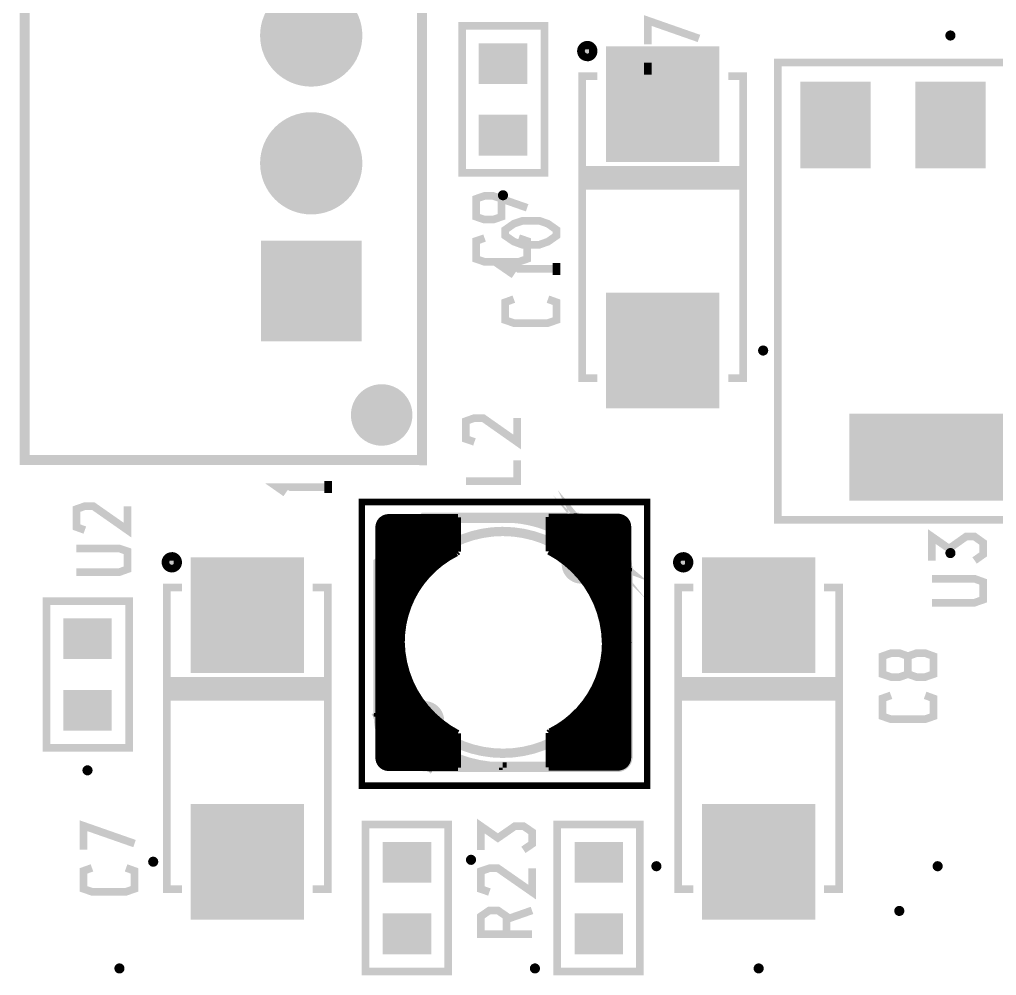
# Model space of a CAD drawing. Extents: x -89.1 to -29.1, y 13.7 to 70.2.
# Drawn here: x -78.43 to -59.02, y 34.52 to 53.52 of the extents above; entities that cross this region are included whole.
import ezdxf

# ---------------------------------------------------------------- set-up
doc = ezdxf.new("R2010")
doc.units = 0
doc.header["$MEASUREMENT"] = 0
doc.layers.get('0').update_dxf_attribs({"linetype": 'CONTINUOUS'})
for name, color, linetype in [('23-326-0_SMT', 254, 'CONTINUOUS'), ('23-326-0_SST', 1, 'CONTINUOUS'), ('THRUHOLE_TAP', 8, 'CONTINUOUS')]:
    doc.layers.add(name, color=color, linetype=linetype)

# ---------------------------------------------------------------- blocks, each defined once
blk = doc.blocks.new('RECTANGLE_3')
blk.add_solid([(0.4826, 0.4064), (0.4826, -0.4064), (-0.4826, 0.4064), (-0.4826, -0.4064)])
blk = doc.blocks.new('RECTANGLE_4')
blk.add_solid([(1.12522, 1.14935), (1.12522, -1.14935), (-1.12522, 1.14935), (-1.12522, -1.14935)])
blk = doc.blocks.new('SQUARE_15')
blk.add_solid([(0.99949, 0.99949), (0.99949, -0.99949), (-0.99949, 0.99949), (-0.99949, -0.99949)])
blk = doc.blocks.new('ROUND_19')
at = {"const_width": 1.016}
blk.add_lwpolyline([(-0.508, 0, 1), (0.508, 0, 1)], format="xyb", close=True, dxfattribs=at)
blk = doc.blocks.new('RECTANGLE_20')
blk.add_solid([(2.0066, 0.8636), (2.0066, -0.8636), (-2.0066, 0.8636), (-2.0066, -0.8636)])
blk = doc.blocks.new('RECTANGLE_21')
blk.add_solid([(0.6985, 0.8636), (0.6985, -0.8636), (-0.6985, 0.8636), (-0.6985, -0.8636)])
blk = doc.blocks.new('ROUND_64')
at = {"const_width": 0.10033}
blk.add_lwpolyline([(-0.050164, 0, 1), (0.050164, 0, 1)], format="xyb", close=True, dxfattribs=at)
blk = doc.blocks.new('ROUND_65')
at = {"const_width": 0.54991}
blk.add_lwpolyline([(-0.274954, 0, 1), (0.274954, 0, 1)], format="xyb", close=True, dxfattribs=at)

msp = doc.modelspace()

# ---------------------------------------------------------------- linework, layer by layer
at = {"layer": '23-326-0_SMT', "const_width": 0.127}
for points in [[(-71.09351413604493, 43.62244563341194, 0.4142136), (-71.29163413604493, 43.42432563341195)], [(-66.33609413604493, 43.43194563341194, 0.4142136), (-66.53421413604494, 43.63006563341195)], [(-69.74223413604493, 42.91124563341195, 0.2845461), (-70.83443413604493, 41.14594563341195)], [(-66.79329413604493, 41.14086563341195, 0.2736465), (-67.91089413604493, 42.94426563341194)], [(-70.83443413604493, 41.13324563341195, 0.2736465), (-69.71683413604494, 39.32984563341195)], [(-67.88549413604493, 39.36286563341195, 0.2848580999999999), (-66.79075413604494, 41.12816563341195)], [(-71.29163413604493, 38.84216563341195, 0.4142136), (-71.09351413604493, 38.64404563341195)], [(-66.53421413604494, 38.65166563341195, 0.4142136), (-66.33609413604493, 38.84978563341195)]]:
    msp.add_lwpolyline(points, format="xyb", dxfattribs=at)
for points in [[(-69.71683413604494, 43.62244563341194), (-71.08843413604494, 43.62244563341194), (-71.09351413604493, 43.62244563341194)], [(-71.07573413604493, 43.62244563341194), (-71.07573413604493, 38.64404563341195)], [(-70.96143413604493, 43.62244563341194), (-70.96143413604493, 38.64404563341195)], [(-70.84713413604493, 43.62244563341194), (-70.84713413604493, 38.64404563341195)], [(-70.73283413604493, 43.62244563341194), (-70.73283413604493, 41.77332563341194)], [(-70.61853413604493, 43.62244563341194), (-70.61853413604493, 42.04510563341195)], [(-70.50423413604493, 43.62244563341194), (-70.50423413604493, 42.23814563341195)], [(-70.38993413604493, 43.62244563341194), (-70.38993413604493, 42.39308563341194)], [(-70.27563413604493, 43.62244563341194), (-70.27563413604493, 42.52262563341195)], [(-70.16133413604493, 43.62244563341194), (-70.16133413604493, 42.62930563341195)], [(-70.04703413604493, 43.62244563341194), (-70.04703413604493, 42.72328563341195)], [(-69.93273413604493, 43.62244563341194), (-69.93273413604493, 42.80202563341194)], [(-69.81843413604493, 43.62244563341194), (-69.81843413604493, 42.87060563341195)], [(-69.71683413604494, 43.62244563341194), (-69.71683413604494, 42.93664563341195)], [(-67.91089413604493, 43.63006563341195), (-67.91089413604493, 42.94426563341194)], [(-66.53929413604493, 43.63006563341195), (-67.91089413604493, 43.63006563341195)], [(-67.80929413604493, 43.63006563341195), (-67.80929413604493, 42.88584563341195)], [(-67.69499413604493, 43.63006563341195), (-67.69499413604493, 42.81472563341195)], [(-67.58069413604493, 43.63006563341195), (-67.58069413604493, 42.72836563341195)], [(-67.46639413604493, 43.63006563341195), (-67.46639413604493, 42.63184563341195)], [(-67.35209413604493, 43.63006563341195), (-67.35209413604493, 42.51754563341195)], [(-67.23779413604493, 43.63006563341195), (-67.23779413604493, 42.38546563341195)], [(-67.12349413604494, 43.63006563341195), (-67.12349413604494, 42.22290563341195)], [(-67.00919413604493, 43.63006563341195), (-67.00919413604493, 42.02224563341195)], [(-66.89489413604494, 43.63006563341195), (-66.89489413604494, 41.74030563341195)], [(-66.78059413604493, 43.63006563341195), (-66.78059413604493, 38.65166563341195)], [(-66.66629413604494, 43.63006563341195), (-66.66629413604494, 38.65166563341195)], [(-66.55199413604493, 43.63006563341195), (-66.55199413604493, 38.65166563341195)], [(-66.53421413604494, 43.63006563341195), (-66.53929413604493, 43.63006563341195)], [(-69.71683413604494, 43.43194563341194), (-71.29163413604493, 43.43194563341194)], [(-71.29163413604493, 43.42432563341195), (-71.29157213604493, 43.41924563341195)], [(-71.29163413604493, 43.41924563341195), (-71.29163413604493, 38.84724563341194), (-71.29163413604493, 38.84216563341195)], [(-69.71683413604494, 43.54624563341195), (-71.24845413604493, 43.54624563341195)], [(-71.19003413604493, 43.59704563341195), (-71.19003413604493, 38.66944563341195)], [(-66.37927413604493, 43.55386563341195), (-67.91089413604493, 43.55386563341195)], [(-66.33609413604493, 43.43956563341195), (-67.91089413604493, 43.43956563341195)], [(-66.43769413604494, 43.60466563341195), (-66.43769413604494, 38.67706563341195)], [(-66.33609413604493, 43.42686563341195), (-66.33629013604494, 43.43193363341194)], [(-66.33609413604493, 43.42686563341195), (-66.33609413604493, 38.85486563341195), (-66.33609413604493, 38.84978563341195)], [(-69.71683413604494, 43.31764563341194), (-71.29163413604493, 43.31764563341194)], [(-66.33609413604493, 43.32526563341195), (-67.91089413604493, 43.32526563341195)], [(-69.71683413604494, 43.20334563341194), (-71.29163413604493, 43.20334563341194)], [(-69.71683413604494, 43.08904563341194), (-71.29163413604493, 43.08904563341194)], [(-66.33609413604493, 43.21096563341194), (-67.91089413604493, 43.21096563341194)], [(-66.33609413604493, 43.09666563341194), (-67.91089413604493, 43.09666563341194)], [(-69.71683413604494, 42.97474563341195), (-71.29163413604493, 42.97474563341195)], [(-69.83875413604493, 42.86044563341195), (-71.29163413604493, 42.86044563341195)], [(-69.71683413604494, 42.93664563341195), (-69.74223413604493, 42.91124563341195)], [(-66.33609413604493, 42.98236563341194), (-67.91089413604493, 42.98236563341194)], [(-66.33609413604493, 42.86806563341194), (-67.77627413604493, 42.86806563341194)], [(-70.01655413604493, 42.74614563341195), (-71.29163413604493, 42.74614563341195)], [(-66.33609413604493, 42.75376563341194), (-67.61117413604494, 42.75376563341194)], [(-66.33609413604493, 42.63946563341194), (-67.47401413604493, 42.63946563341194)], [(-70.16133413604493, 42.63184563341195), (-71.29163413604493, 42.63184563341195)], [(-70.28071413604494, 42.51754563341195), (-71.29163413604493, 42.51754563341195)], [(-66.33609413604493, 42.52516563341194), (-67.35717413604493, 42.52516563341194)], [(-70.38231413604493, 42.40324563341195), (-71.29163413604493, 42.40324563341195)], [(-70.47121413604494, 42.28894563341195), (-71.29163413604493, 42.28894563341195)], [(-66.33609413604493, 42.41086563341194), (-67.25811413604492, 42.41086563341194)], [(-66.33609413604493, 42.29656563341194), (-67.17175413604494, 42.29656563341194)], [(-70.54741413604494, 42.17464563341195), (-71.29163413604493, 42.17464563341195)], [(-70.61091413604493, 42.06034563341195), (-71.29163413604493, 42.06034563341195)], [(-66.33609413604493, 42.18226563341194), (-67.09809413604493, 42.18226563341194)], [(-66.33609413604493, 42.06796563341194), (-67.03205413604493, 42.06796563341194)], [(-70.66679413604493, 41.94604563341195), (-71.29163413604493, 41.94604563341195)], [(-66.33609413604493, 41.95366563341194), (-66.97617413604493, 41.95366563341194)], [(-70.71251413604493, 41.83174563341195), (-71.29163413604493, 41.83174563341195)], [(-70.75061413604493, 41.71744563341195), (-71.29163413604493, 41.71744563341195)], [(-66.33609413604493, 41.83936563341194), (-66.92791413604493, 41.83936563341194)], [(-66.33609413604493, 41.72506563341194), (-66.88981413604493, 41.72506563341194)], [(-70.78109413604493, 41.60314563341195), (-71.29163413604493, 41.60314563341195)], [(-70.80649413604493, 41.48884563341195), (-71.29163413604493, 41.48884563341195)], [(-66.33609413604493, 41.61076563341194), (-66.85679413604493, 41.61076563341194)], [(-66.33609413604493, 41.49646563341194), (-66.83139413604493, 41.49646563341194)], [(-70.82173413604494, 41.37454563341195), (-71.29163413604493, 41.37454563341195)], [(-66.33609413604493, 41.38216563341194), (-66.81107413604494, 41.38216563341194)], [(-70.83189413604492, 41.26024563341194), (-71.29163413604493, 41.26024563341194)], [(-70.83443413604493, 41.14594563341195), (-71.29163413604493, 41.14594563341195)], [(-70.83443413604493, 41.14594563341195), (-70.83443413604493, 41.13324563341195)], [(-66.33609413604493, 41.26786563341194), (-66.79837413604494, 41.26786563341194)], [(-66.33609413604493, 41.15356563341194), (-66.79329413604493, 41.15356563341194)], [(-66.79329413604493, 41.14086563341195), (-66.79329413604493, 41.12816563341195)], [(-70.82935413604493, 41.03164563341195), (-71.29163413604493, 41.03164563341195)], [(-70.81919413604493, 40.91734563341195), (-71.29163413604493, 40.91734563341195)], [(-66.33609413604493, 40.92496563341194), (-66.80345413604493, 40.92496563341194)], [(-66.33609413604493, 41.03926563341194), (-66.79329413604493, 41.03926563341194)], [(-70.80141413604494, 40.80304563341195), (-71.29163413604493, 40.80304563341195)], [(-66.33609413604493, 40.69636563341194), (-66.83901413604494, 40.69636563341194)], [(-66.33609413604493, 40.81066563341194), (-66.81869413604494, 40.81066563341194)], [(-70.77855413604493, 40.68874563341195), (-71.29163413604493, 40.68874563341195)], [(-70.74553413604494, 40.57444563341195), (-71.29163413604493, 40.57444563341195)], [(-70.73283413604493, 40.53126563341195), (-70.73283413604493, 38.64404563341195)], [(-66.33609413604493, 40.58206563341194), (-66.86949413604493, 40.58206563341194)], [(-70.70743413604494, 40.46014563341195), (-71.29163413604493, 40.46014563341195)], [(-70.66171413604494, 40.34584563341195), (-71.29163413604493, 40.34584563341195)], [(-66.33609413604493, 40.35346563341194), (-66.95077413604493, 40.35346563341194)], [(-66.33609413604493, 40.46776563341194), (-66.90505413604492, 40.46776563341194)], [(-66.89489413604494, 40.50078563341195), (-66.89489413604494, 38.65166563341195)], [(-70.60837413604493, 40.23154563341195), (-71.29163413604493, 40.23154563341195)], [(-70.54487413604494, 40.11724563341195), (-71.29163413604493, 40.11724563341195)], [(-70.61853413604493, 40.25186563341195), (-70.61853413604493, 38.64404563341195)], [(-66.33609413604493, 40.12486563341195), (-67.06507413604493, 40.12486563341195)], [(-67.00919413604493, 40.22900563341194), (-67.00919413604493, 38.65166563341195)], [(-66.33609413604493, 40.23916563341194), (-67.00411413604493, 40.23916563341194)], [(-70.47375413604493, 40.00294563341195), (-71.29163413604493, 40.00294563341195)], [(-70.50423413604493, 40.04866563341195), (-70.50423413604493, 38.64404563341195)], [(-66.33609413604493, 40.01056563341195), (-67.13873413604493, 40.01056563341195)], [(-67.12349413604494, 40.03342563341194), (-67.12349413604494, 38.65166563341195)], [(-70.38993413604493, 39.88864563341195), (-71.29163413604493, 39.88864563341195)], [(-70.29341413604493, 39.77434563341195), (-71.29163413604493, 39.77434563341195)], [(-70.38993413604493, 39.88864563341195), (-70.38993413604493, 38.64404563341195)], [(-70.27563413604493, 39.75656563341195), (-70.27563413604493, 38.64404563341195)], [(-67.35209413604493, 39.75148563341195), (-67.35209413604493, 38.65166563341195)], [(-66.33609413604493, 39.78196563341195), (-67.32161413604493, 39.78196563341195)], [(-67.23779413604493, 39.87848563341195), (-67.23779413604493, 38.65166563341195)], [(-66.33609413604493, 39.89626563341195), (-67.22509413604493, 39.89626563341195)], [(-70.18165413604493, 39.66004563341195), (-71.29163413604493, 39.66004563341195)], [(-70.04957413604492, 39.54574563341195), (-71.29163413604493, 39.54574563341195)], [(-70.16133413604493, 39.64226563341195), (-70.16133413604493, 38.64404563341195)], [(-70.04703413604493, 39.54320563341194), (-70.04703413604493, 38.64404563341195)], [(-67.58069413604493, 39.55082563341195), (-67.58069413604493, 38.65166563341195)], [(-66.33609413604493, 39.55336563341195), (-67.57815413604493, 39.55336563341195)], [(-67.46639413604493, 39.64226563341195), (-67.46639413604493, 38.65166563341195)], [(-66.33609413604493, 39.66766563341195), (-67.43845413604492, 39.66766563341195)], [(-69.88955413604494, 39.43144563341195), (-71.29163413604493, 39.43144563341195)], [(-69.93273413604493, 39.45938563341195), (-69.93273413604493, 38.64404563341195)], [(-69.81843413604493, 39.38572563341195), (-69.81843413604493, 38.64404563341195)], [(-67.88549413604493, 39.36286563341195), (-67.91089413604493, 39.33746563341195)], [(-67.80929413604493, 39.40350563341195), (-67.80929413604493, 38.65166563341195)], [(-66.33609413604493, 39.43906563341195), (-67.74579413604494, 39.43906563341195)], [(-67.69499413604493, 39.47208563341195), (-67.69499413604493, 38.65166563341195)], [(-69.71683413604494, 39.31714563341195), (-71.29163413604493, 39.31714563341195)], [(-69.71683413604494, 39.20284563341195), (-71.29163413604493, 39.20284563341195)], [(-69.71683413604494, 39.32984563341195), (-69.71683413604494, 38.64404563341195)], [(-67.91089413604493, 39.33746563341195), (-67.91089413604493, 38.65166563341195)], [(-66.33609413604493, 39.32476563341195), (-67.91089413604493, 39.32476563341195)], [(-66.33609413604493, 39.21046563341195), (-67.91089413604493, 39.21046563341195)], [(-69.71683413604494, 39.08854563341195), (-71.29163413604493, 39.08854563341195)], [(-69.71683413604494, 38.97424563341195), (-71.29163413604493, 38.97424563341195)], [(-66.33609413604493, 39.09616563341195), (-67.91089413604493, 39.09616563341195)], [(-66.33609413604493, 38.98186563341195), (-67.91089413604493, 38.98186563341195)], [(-69.71683413604494, 38.85994563341195), (-71.29163413604493, 38.85994563341195)], [(-66.33609413604493, 38.86756563341195), (-67.91089413604493, 38.86756563341195)], [(-69.71683413604494, 38.74564563341195), (-71.26623413604493, 38.74564563341195)], [(-71.09351413604493, 38.64404563341195), (-71.08843613604493, 38.64410763341195)], [(-69.71683413604494, 38.64404563341195), (-71.08843413604494, 38.64404563341195)], [(-66.36149413604494, 38.75326563341195), (-67.91089413604493, 38.75326563341195)], [(-66.53929413604493, 38.65166563341195), (-67.91089413604493, 38.65166563341195)], [(-66.53929413604493, 38.65166563341195), (-66.53421413604494, 38.65160163341194)]]:
    msp.add_lwpolyline(points, dxfattribs=at)
at = {"layer": '23-326-0_SST'}
for points, const_width in [([(-70.63123413604494, 44.76290563341195), (-70.43057413604492, 44.75782563341195), (-70.43057413604492, 56.55358563341195), (-78.32489413604493, 56.55358563341195), (-78.32489413604493, 44.76290563341195), (-70.63123413604494, 44.76290563341195)], 0.20066), ([(-64.92639413604493, 53.13982563341195), (-65.94239413604492, 53.49542563341195), (-65.94239413604492, 53.02044563341195)], 0.1524), ([(-67.99471413604493, 50.46774563341195), (-67.99471413604493, 53.38874563341195), (-69.63301413604493, 53.38874563341195), (-69.63301413604493, 50.46774563341195), (-67.99471413604493, 50.46774563341195)], 0.1524), ([(-67.09301413604493, 53.00012563341195), (-67.19969413604493, 53.00012563341195)], 0.1524), ([(-67.16921413604493, 53.01028563341195), (-67.16921413604493, 52.76390563341194)], 0.1524), ([(-67.03205413604493, 52.93916563341195), (-67.03205413604493, 52.83502563341195)], 0.1524), ([(-67.02189413604493, 52.86296563341195), (-67.26827413604494, 52.86296563341195)], 0.1524), ([(-65.94239413604492, 52.65722563341195), (-65.94239413604492, 52.41846563341195)], 0.1524), ([(-65.26421413604493, 52.24066563341195), (-65.09403413604494, 52.24066563341195), (-64.92639413604493, 52.30162563341194), (-64.92639413604493, 52.53784563341195), (-65.09403413604494, 52.59626563341195), (-65.94239413604492, 52.59626563341195)], 0.1524), ([(-56.50121413604493, 52.66484563341195), (-63.35921413604493, 52.66484563341195), (-63.35921413604493, 43.57164563341195), (-56.50121413604493, 43.57164563341195), (-56.50121413604493, 52.66484563341195)], 0.1524), ([(-66.94569413604493, 52.38798563341195), (-67.24541413604493, 52.38798563341195), (-67.24541413604493, 46.38850563341195), (-66.94569413604493, 46.38850563341195)], 0.1524), ([(-64.34473413604493, 52.38798563341195), (-64.04501413604493, 52.38798563341195), (-64.04501413604493, 46.38850563341195), (-64.34473413604493, 46.38850563341195)], 0.1524), ([(-67.23271413604493, 50.53124563341195), (-67.23271413604493, 50.21374563341195)], 0.1524), ([(-64.05771413604494, 50.53124563341195), (-67.23271413604493, 50.53124563341195)], 0.1524), ([(-64.05771413604494, 50.45250563341195), (-67.23271413604493, 50.45250563341195)], 0.1524), ([(-67.13111413604493, 50.53124563341195), (-67.13111413604493, 50.21374563341195)], 0.1524), ([(-66.99395413604493, 50.53124563341195), (-66.99395413604493, 50.21374563341195)], 0.1524), ([(-66.85679413604493, 50.53124563341195), (-66.85679413604493, 50.21374563341195)], 0.1524), ([(-66.71963413604493, 50.53124563341195), (-66.71963413604493, 50.21374563341195)], 0.1524), ([(-66.58247413604494, 50.53124563341195), (-66.58247413604494, 50.21374563341195)], 0.1524), ([(-66.44531413604493, 50.53124563341195), (-66.44531413604493, 50.21374563341195)], 0.1524), ([(-66.30815413604493, 50.53124563341195), (-66.30815413604493, 50.21374563341195)], 0.1524), ([(-66.17099413604492, 50.53124563341195), (-66.17099413604492, 50.21374563341195)], 0.1524), ([(-66.03383413604493, 50.53124563341195), (-66.03383413604493, 50.21374563341195)], 0.1524), ([(-65.89667413604494, 50.53124563341195), (-65.89667413604494, 50.21374563341195)], 0.1524), ([(-65.75951413604493, 50.53124563341195), (-65.75951413604493, 50.21374563341195)], 0.1524), ([(-65.62235413604493, 50.53124563341195), (-65.62235413604493, 50.21374563341195)], 0.1524), ([(-65.48519413604492, 50.53124563341195), (-65.48519413604492, 50.21374563341195)], 0.1524), ([(-65.34803413604493, 50.53124563341195), (-65.34803413604493, 50.21374563341195)], 0.1524), ([(-65.21087413604494, 50.53124563341195), (-65.21087413604494, 50.21374563341195)], 0.1524), ([(-65.07371413604493, 50.53124563341195), (-65.07371413604493, 50.21374563341195)], 0.1524), ([(-64.93655413604493, 50.53124563341195), (-64.93655413604493, 50.21374563341195)], 0.1524), ([(-64.79939413604492, 50.53124563341195), (-64.79939413604492, 50.21374563341195)], 0.1524), ([(-64.66223413604493, 50.53124563341195), (-64.66223413604493, 50.21374563341195)], 0.1524), ([(-64.52507413604494, 50.53124563341195), (-64.52507413604494, 50.21374563341195)], 0.1524), ([(-64.38791413604493, 50.53124563341195), (-64.38791413604493, 50.21374563341195)], 0.1524), ([(-64.25075413604493, 50.53124563341195), (-64.25075413604493, 50.21374563341195)], 0.1524), ([(-64.11359413604492, 50.53124563341195), (-64.11359413604492, 50.21374563341195)], 0.1524), ([(-64.05771413604494, 50.53124563341195), (-64.05771413604494, 50.21374563341195)], 0.1524), ([(-64.05771413604494, 50.31534563341195), (-67.23271413604493, 50.31534563341195)], 0.1524), ([(-64.05771413604494, 50.21374563341195), (-67.23271413604493, 50.21374563341195)], 0.1524), ([(-68.84815413604494, 49.95212563341195), (-68.84815413604494, 49.59652563341194), (-69.01579413604493, 49.53810563341194), (-69.18597413604493, 49.53810563341194), (-69.35615413604494, 49.59652563341194), (-69.35615413604494, 49.95212563341195), (-69.18597413604493, 50.01054563341195), (-69.01579413604493, 50.01054563341195), (-68.34015413604493, 49.77432563341195)], 0.1524), ([(-67.75849413604493, 49.21806563341195), (-67.92613413604494, 49.10122563341194), (-68.09631413604492, 49.04026563341195), (-68.43413413604493, 49.04026563341195), (-68.60431413604493, 49.10122563341194), (-68.77449413604494, 49.21806563341195), (-68.77449413604494, 49.33744563341195), (-68.60431413604493, 49.45682563341195), (-68.43413413604493, 49.51524563341195), (-68.09631413604492, 49.51524563341195), (-67.92613413604494, 49.45682563341195), (-67.75849413604493, 49.33744563341195), (-67.75849413604493, 49.21806563341195)], 0.1524), ([(-68.50779413604494, 49.17234563341195), (-68.34015413604493, 49.11392563341195), (-68.34015413604493, 48.75832563341194), (-68.50779413604494, 48.69990563341194), (-69.18597413604493, 48.69990563341194), (-69.35615413604494, 48.75832563341194), (-69.35615413604494, 49.11392563341195), (-69.18597413604493, 49.17234563341195)], 0.1524), ([(-67.75849413604493, 48.67704563341195), (-67.75849413604493, 48.44082563341195)], 0.1524), ([(-67.75849413604493, 48.55766563341194), (-68.77449413604494, 48.55766563341194), (-68.60431413604493, 48.44082563341195)], 0.1524), ([(-67.92613413604494, 47.95822563341194), (-67.75849413604493, 47.89726563341195), (-67.75849413604493, 47.54166563341195), (-67.92613413604494, 47.48324563341195), (-68.60431413604493, 47.48324563341195), (-68.77449413604494, 47.54166563341195), (-68.77449413604494, 47.89726563341195), (-68.60431413604493, 47.95822563341194)], 0.1524), ([(-71.39323413604494, 46.14212563341195), (-71.39323413604494, 45.17438563341194)], 0.20066), ([(-71.21289413604492, 46.16752563341194), (-71.21289413604492, 45.14644563341194)], 0.20066), ([(-71.03255413604494, 46.12688563341194), (-71.03255413604494, 45.18708563341195)], 0.20066), ([(-71.57357413604493, 46.03544563341195), (-71.57357413604493, 45.27852563341195)], 0.20066), ([(-70.88777413604492, 46.03544563341195), (-71.57357413604493, 46.03544563341195)], 0.20066), ([(-70.85475413604493, 45.99988563341195), (-70.85475413604493, 45.31408563341195)], 0.20066), ([(-70.76077413604493, 45.85510563341195), (-71.70057413604493, 45.85510563341195)], 0.20066), ([(-70.72013413604493, 45.67476563341195), (-71.74121413604493, 45.67476563341195)], 0.20066), ([(-68.54081413604493, 45.59602563341195), (-68.54081413604493, 45.12104563341195), (-69.21645413604493, 45.59602563341195), (-69.38663413604493, 45.59602563341195), (-69.55681413604493, 45.53506563341195), (-69.55681413604493, 45.17946563341195), (-69.38663413604493, 45.12104563341195)], 0.1524), ([(-70.74807413604493, 45.49442563341195), (-71.71581413604494, 45.49442563341195)], 0.20066), ([(-70.85221413604494, 45.31662563341195), (-71.60913413604493, 45.31662563341195)], 0.20066), ([(-68.54081413604493, 44.75782563341195), (-68.54081413604493, 44.34126563341195), (-69.55681413604493, 44.34126563341195)], 0.1524), ([(-72.29239413604493, 44.22442563341195), (-73.30839413604494, 44.22442563341195), (-73.13821413604494, 44.10504563341195)], 0.1524), ([(-72.29239413604493, 44.34126563341195), (-72.29239413604493, 44.10504563341195)], 0.1524), ([(-67.41051413604492, 43.62498563341195), (-67.40035413604494, 43.59704563341195), (-66.92791413604493, 43.03316563341195), (-66.90251413604493, 43.05348563341195), (-67.37241413604494, 43.61482563341195), (-67.36225413604492, 43.59450563341195)], 0.1524), ([(-76.28019413604493, 43.84342563341195), (-76.28019413604493, 43.36844563341195), (-76.95837413604494, 43.84342563341195), (-77.12855413604493, 43.84342563341195), (-77.29619413604493, 43.78500563341195), (-77.29619413604493, 43.42940563341195), (-77.12855413604493, 43.36844563341195)], 0.1524), ([(-71.62183413604492, 38.28844563341195), (-65.95763413604493, 38.28844563341195), (-65.95763413604493, 43.92724563341195), (-71.62183413604492, 43.92724563341195), (-71.62183413604492, 38.28844563341195)], 0.127), ([(-66.34879413604493, 42.57088563341195), (-66.35133413604493, 42.57342563341194), (-66.91521413604494, 43.04332563341195), (-66.90505413604492, 43.03062563341194), (-66.92791413604493, 43.05348563341195), (-67.48671413604492, 42.49468563341195), (-67.46131413604493, 42.47182563341195), (-66.90505413604492, 43.03062563341194)], 0.1524), ([(-69.84891413604493, 43.22874563341195), (-69.79811413604493, 43.22874563341195), (-69.79811413604493, 43.63768563341195), (-70.40263413604494, 43.63768563341195), (-71.32211413604493, 42.73344563341195), (-71.32211413604493, 42.15940563341195), (-70.87507413604493, 42.15940563341195), (-70.83951413604493, 42.22798563341195), (-70.80903413604493, 42.28132563341195), (-70.71505413604493, 42.43372563341195), (-70.67949413604492, 42.48198563341195), (-70.56773413604493, 42.62422563341195), (-70.52963413604493, 42.66994563341195), (-70.48899413604494, 42.71312563341195), (-70.44581413604493, 42.75630563341195), (-70.40263413604494, 42.79694563341195), (-70.35945413604493, 42.83758563341195), (-70.31373413604493, 42.87822563341194), (-70.22229413604492, 42.95442563341194), (-70.17403413604494, 42.98998563341195), (-69.97337413604492, 43.12206563341195), (-69.92003413604493, 43.15000563341195), (-69.86669413604493, 43.18048563341195), (-69.81335413604494, 43.20588563341195), (-69.83621413604493, 43.25160563341195), (-69.94543413604494, 43.19572563341195), (-69.99877413604493, 43.16524563341194), (-70.20451413604493, 43.03062563341194), (-70.25277413604493, 42.99506563341195), (-70.48391413604493, 42.79186563341194), (-70.52709413604492, 42.74868563341195), (-70.56773413604493, 42.70296563341195), (-70.60837413604493, 42.65724563341195), (-70.64647413604493, 42.60898563341195), (-70.68457413604493, 42.56072563341195), (-70.79125413604493, 42.41086563341194), (-70.82427413604493, 42.36006563341195), (-70.85475413604493, 42.30672563341194), (-70.88523413604493, 42.25338563341195), (-70.90555413604493, 42.21274563341195), (-71.27131413604494, 42.21274563341195), (-71.27131413604494, 42.71058563341195), (-70.38231413604493, 43.58434563341194), (-69.84891413604493, 43.58434563341194), (-69.84891413604493, 43.22874563341195)], 0.1524), ([(-70.38231413604493, 43.58434563341194), (-67.38765413604493, 43.58434563341194), (-67.38765413604493, 43.63768563341195), (-70.40263413604494, 43.63768563341195)], 0.1524), ([(-68.82275413604494, 43.62752563341195), (-68.82275413604494, 43.59450563341195), (-68.57637413604493, 43.58180563341195), (-68.47985413604493, 43.57164563341195), (-68.43413413604493, 43.56402563341194), (-68.29189413604493, 43.53862563341195), (-68.24617413604493, 43.52592563341194), (-68.20045413604493, 43.51576563341195), (-68.10901413604493, 43.49036563341195), (-68.06329413604493, 43.47512563341195), (-68.02011413604492, 43.45988563341194), (-67.93121413604493, 43.42940563341195), (-67.88803413604494, 43.41162563341194), (-67.80167413604494, 43.37352563341194), (-67.67721413604494, 43.31256563341195), (-67.66197413604493, 43.34304563341195), (-67.78897413604493, 43.40400563341195), (-67.83215413604493, 43.42432563341195), (-67.87533413604493, 43.44210563341195), (-68.00995413604494, 43.49290563341195), (-68.05313413604493, 43.50814563341194), (-68.09885413604493, 43.52084563341195), (-68.14457413604494, 43.53608563341194), (-68.19283413604494, 43.54624563341195), (-68.42905413604493, 43.59704563341195), (-68.47731413604492, 43.60466563341195), (-68.57383413604494, 43.61482563341195), (-68.82275413604494, 43.62752563341195)], 0.1524), ([(-67.90073413604493, 43.11952563341195), (-67.38765413604493, 43.63260563341195), (-66.90505413604492, 43.05602563341195), (-66.92537413604494, 43.03062563341194), (-66.35895413604493, 42.55818563341195), (-66.33355413604494, 42.54802563341195)], 0.1524), ([(-66.82885413604492, 42.11368563341195), (-66.37419413604493, 42.56834563341195), (-66.92537413604494, 43.03062563341194), (-67.39019413604493, 43.58434563341194), (-67.84485413604493, 43.12968563341195)], 0.1524), ([(-67.34193413604493, 43.62752563341195), (-67.41053013604494, 43.62519563341195)], 0.1524), ([(-67.34193413604493, 43.61228563341194), (-67.38772413604494, 43.61123363341195)], 0.1524), ([(-66.36403413604494, 42.59374563341195), (-66.34371413604492, 42.58612563341195), (-66.90505413604492, 43.05602563341195), (-66.91521413604494, 43.04332563341195), (-67.38511413604493, 43.60720563341195), (-67.38765413604493, 43.60974563341195)], 0.1524), ([(-67.34193413604493, 43.59450563341195), (-67.36225013604493, 43.59429563341195)], 0.1524), ([(-59.45015413604493, 42.76392563341194), (-59.28251413604493, 42.88330563341195), (-59.28251413604493, 43.11952563341195), (-59.45015413604493, 43.23890563341195), (-59.62033413604493, 43.23890563341195), (-59.95815413604494, 43.00014563341195), (-60.29851413604493, 43.23890563341195), (-60.29851413604493, 42.76392563341194)], 0.1524), ([(-66.90505413604492, 43.05602563341195), (-66.32593413604494, 42.57088563341195), (-66.83901413604494, 42.05780563341195), (-66.85679413604493, 42.09590563341195)], 0.1524), ([(-77.29619413604493, 43.00522563341195), (-76.45037413604493, 43.00522563341195), (-76.28019413604493, 42.94680563341195), (-76.28019413604493, 42.59120563341195), (-76.45037413604493, 42.53024563341194), (-77.29619413604493, 42.53024563341194)], 0.1524), ([(-75.34801413604494, 42.84012563341194), (-75.45469413604494, 42.84012563341194)], 0.1524), ([(-75.42421413604494, 42.85028563341194), (-75.42421413604494, 42.60390563341195)], 0.1524), ([(-67.50195413604493, 42.90108563341195), (-67.47401413604493, 42.88076563341195)], 0.1524), ([(-67.47909413604494, 42.90362563341195), (-67.49687413604494, 42.87822563341194)], 0.1524), ([(-65.18801413604493, 42.84012563341194), (-65.29469413604494, 42.84012563341194)], 0.1524), ([(-65.26421413604493, 42.85028563341194), (-65.26421413604493, 42.60390563341195)], 0.1524), ([(-75.27689413604493, 42.70296563341195), (-75.52327413604493, 42.70296563341195)], 0.1524), ([(-75.28705413604493, 42.77916563341195), (-75.28705413604493, 42.67502563341195)], 0.1524), ([(-71.27131413604494, 42.71058563341195), (-71.27131413604494, 39.70322563341195), (-71.32211413604493, 39.70322563341195), (-71.32211413604493, 42.73344563341195)], 0.1524), ([(-65.11689413604493, 42.70296563341195), (-65.36327413604494, 42.70296563341195)], 0.1524), ([(-65.12705413604493, 42.77916563341195), (-65.12705413604493, 42.67502563341195)], 0.1524), ([(-67.05491413604493, 42.47944563341195), (-67.08031413604493, 42.46166563341195)], 0.1524), ([(-67.05745413604492, 42.45658563341195), (-67.07777413604494, 42.48198563341195)], 0.1524), ([(-66.37419413604493, 38.86248563341195), (-66.37419413604493, 42.57088563341195), (-66.32085413604493, 42.57088563341195), (-66.32085413604493, 38.86248563341195)], 0.1524), ([(-66.36403413604494, 42.59374563341195), (-66.36483613604493, 42.61656763341195)], 0.1524), ([(-66.34879413604493, 42.57088563341195), (-66.34879413604493, 42.61660563341195)], 0.1524), ([(-66.33355413604494, 42.54802563341195), (-66.33122613604493, 42.61660563341195)], 0.1524), ([(-66.61549413604493, 42.29656563341194), (-66.64597413604494, 42.28132563341195)], 0.1524), ([(-60.29851413604493, 42.40070563341195), (-59.45015413604493, 42.40070563341195), (-59.28251413604493, 42.33974563341195), (-59.28251413604493, 41.98414563341195), (-59.45015413604493, 41.92572563341194), (-60.29851413604493, 41.92572563341194)], 0.1524), ([(-75.20069413604493, 42.22798563341195), (-75.50041413604494, 42.22798563341195), (-75.50041413604494, 36.22850563341195), (-75.20069413604493, 36.22850563341195)], 0.1524), ([(-72.59973413604493, 42.22798563341195), (-72.30001413604494, 42.22798563341195), (-72.30001413604494, 36.22850563341195), (-72.59973413604493, 36.22850563341195)], 0.1524), ([(-71.02747413604493, 39.97754563341195), (-70.99699413604493, 39.99278563341195), (-71.06049413604492, 40.11724563341195), (-71.07827413604494, 40.16042563341195), (-71.09605413604493, 40.20360563341195), (-71.11383413604493, 40.24678563341195), (-71.13161413604493, 40.28996563341195), (-71.14685413604494, 40.33314563341195), (-71.16209413604493, 40.37886563341195), (-71.17479413604494, 40.42458563341195), (-71.18749413604493, 40.47030563341195), (-71.20019413604493, 40.51602563341194), (-71.21289413604492, 40.56174563341195), (-71.22305413604494, 40.60746563341195), (-71.24845413604493, 40.74716563341195), (-71.25607413604493, 40.79542563341194), (-71.26369413604493, 40.84368563341195), (-71.26877413604493, 40.89194563341195), (-71.27893413604494, 41.13578563341194), (-71.27639413604493, 41.27040563341195), (-71.27131413604494, 41.35676563341195), (-71.26623413604493, 41.40248563341194), (-71.26115413604494, 41.44566563341195), (-71.21543413604493, 41.69966563341195), (-71.20527413604493, 41.74030563341195), (-71.19511413604494, 41.78348563341194), (-71.14431413604493, 41.94604563341195), (-71.12907413604493, 41.98414563341195), (-71.11383413604493, 42.02478563341195), (-71.09859413604494, 42.06288563341195), (-71.04779413604493, 42.17972563341195), (-71.07827413604494, 42.19242563341194), (-71.09605413604493, 42.15432563341194), (-71.12907413604493, 42.07558563341195), (-71.14685413604494, 42.03748563341195), (-71.15955413604493, 41.99684563341195), (-71.17479413604494, 41.95620563341195), (-71.22559413604493, 41.79110563341195), (-71.23829413604493, 41.75046563341195), (-71.24845413604493, 41.70728563341194), (-71.25607413604493, 41.66410563341195), (-71.26623413604493, 41.62092563341194), (-71.28147413604493, 41.53710563341195), (-71.28909413604492, 41.49138563341195), (-71.29417413604493, 41.44820563341194), (-71.29925413604494, 41.40502563341195), (-71.30433413604493, 41.35930563341195), (-71.30941413604494, 41.27040563341195), (-71.31195413604493, 41.13578563341194), (-71.30179413604493, 40.88940563341195), (-71.29671413604493, 40.83860563341194), (-71.28909413604492, 40.79034563341195), (-71.28147413604493, 40.74208563341195), (-71.23321413604494, 40.50586563341194), (-71.22051413604493, 40.46014563341195), (-71.20781413604493, 40.41442563341194), (-71.19257413604493, 40.36870563341195), (-71.17733413604493, 40.32298563341195), (-71.12653413604494, 40.19090563341194), (-71.10875413604494, 40.14772563341194), (-71.08843413604494, 40.10454563341195), (-71.02747413604493, 39.97754563341195)], 0.1524), ([(-65.04069413604493, 42.22798563341195), (-65.34041413604493, 42.22798563341195), (-65.34041413604493, 36.22850563341195), (-65.04069413604493, 36.22850563341195)], 0.1524), ([(-62.43973413604493, 42.22798563341195), (-62.14001413604493, 42.22798563341195), (-62.14001413604493, 36.22850563341195), (-62.43973413604493, 36.22850563341195)], 0.1524), ([(-76.24971413604493, 39.03774563341194), (-76.24971413604493, 41.95874563341195), (-77.88801413604493, 41.95874563341195), (-77.88801413604493, 39.03774563341194), (-76.24971413604493, 39.03774563341194)], 0.1524), ([(-66.36403413604494, 41.13578563341194), (-66.36405013604494, 41.14086363341195)], 0.1524), ([(-66.36403413604494, 41.13578563341194), (-66.33101413604493, 41.13578563341194)], 0.1524), ([(-66.33101413604493, 41.13578563341194), (-66.33103013604493, 41.14086363341195)], 0.1524), ([(-60.77349413604493, 40.86146563341195), (-60.94113413604494, 40.92242563341195), (-61.11131413604493, 40.92242563341195), (-61.28149413604493, 40.86146563341195), (-61.28149413604493, 40.50586563341194), (-61.11131413604493, 40.44744563341195), (-60.94113413604494, 40.44744563341195), (-60.77349413604493, 40.50586563341194), (-60.77349413604493, 40.86146563341195), (-60.60331413604493, 40.92242563341195), (-60.43313413604493, 40.92242563341195), (-60.26549413604494, 40.86146563341195), (-60.26549413604494, 40.50586563341194), (-60.43313413604493, 40.44744563341195), (-60.60331413604493, 40.44744563341195), (-60.77349413604493, 40.50586563341194)], 0.1524), ([(-75.48771413604493, 40.37124563341195), (-75.48771413604493, 40.05374563341195)], 0.1524), ([(-72.31271413604493, 40.37124563341195), (-75.48771413604493, 40.37124563341195)], 0.1524), ([(-75.38611413604494, 40.37124563341195), (-75.38611413604494, 40.05374563341195)], 0.1524), ([(-75.24895413604493, 40.37124563341195), (-75.24895413604493, 40.05374563341195)], 0.1524), ([(-75.11179413604494, 40.37124563341195), (-75.11179413604494, 40.05374563341195)], 0.1524), ([(-74.97463413604493, 40.37124563341195), (-74.97463413604493, 40.05374563341195)], 0.1524), ([(-74.83747413604493, 40.37124563341195), (-74.83747413604493, 40.05374563341195)], 0.1524), ([(-74.70031413604494, 40.37124563341195), (-74.70031413604494, 40.05374563341195)], 0.1524), ([(-74.56315413604493, 40.37124563341195), (-74.56315413604493, 40.05374563341195)], 0.1524), ([(-74.42599413604493, 40.37124563341195), (-74.42599413604493, 40.05374563341195)], 0.1524), ([(-74.28883413604493, 40.37124563341195), (-74.28883413604493, 40.05374563341195)], 0.1524), ([(-74.15167413604493, 40.37124563341195), (-74.15167413604493, 40.05374563341195)], 0.1524), ([(-74.01451413604494, 40.37124563341195), (-74.01451413604494, 40.05374563341195)], 0.1524), ([(-73.87735413604493, 40.37124563341195), (-73.87735413604493, 40.05374563341195)], 0.1524), ([(-73.74019413604493, 40.37124563341195), (-73.74019413604493, 40.05374563341195)], 0.1524), ([(-73.60303413604493, 40.37124563341195), (-73.60303413604493, 40.05374563341195)], 0.1524), ([(-73.46587413604493, 40.37124563341195), (-73.46587413604493, 40.05374563341195)], 0.1524), ([(-73.32871413604494, 40.37124563341195), (-73.32871413604494, 40.05374563341195)], 0.1524), ([(-73.19155413604493, 40.37124563341195), (-73.19155413604493, 40.05374563341195)], 0.1524), ([(-73.05439413604493, 40.37124563341195), (-73.05439413604493, 40.05374563341195)], 0.1524), ([(-72.91723413604493, 40.37124563341195), (-72.91723413604493, 40.05374563341195)], 0.1524), ([(-72.78007413604493, 40.37124563341195), (-72.78007413604493, 40.05374563341195)], 0.1524), ([(-72.64291413604494, 40.37124563341195), (-72.64291413604494, 40.05374563341195)], 0.1524), ([(-72.50575413604493, 40.37124563341195), (-72.50575413604493, 40.05374563341195)], 0.1524), ([(-72.36859413604493, 40.37124563341195), (-72.36859413604493, 40.05374563341195)], 0.1524), ([(-72.31271413604493, 40.37124563341195), (-72.31271413604493, 40.05374563341195)], 0.1524), ([(-65.32771413604493, 40.37124563341195), (-65.32771413604493, 40.05374563341195)], 0.1524), ([(-62.15271413604493, 40.37124563341195), (-65.32771413604493, 40.37124563341195)], 0.1524), ([(-65.22611413604493, 40.37124563341195), (-65.22611413604493, 40.05374563341195)], 0.1524), ([(-65.08895413604493, 40.37124563341195), (-65.08895413604493, 40.05374563341195)], 0.1524), ([(-64.95179413604492, 40.37124563341195), (-64.95179413604492, 40.05374563341195)], 0.1524), ([(-64.81463413604493, 40.37124563341195), (-64.81463413604493, 40.05374563341195)], 0.1524), ([(-64.67747413604494, 40.37124563341195), (-64.67747413604494, 40.05374563341195)], 0.1524), ([(-64.54031413604493, 40.37124563341195), (-64.54031413604493, 40.05374563341195)], 0.1524), ([(-64.40315413604493, 40.37124563341195), (-64.40315413604493, 40.05374563341195)], 0.1524), ([(-64.26599413604492, 40.37124563341195), (-64.26599413604492, 40.05374563341195)], 0.1524), ([(-64.12883413604493, 40.37124563341195), (-64.12883413604493, 40.05374563341195)], 0.1524), ([(-63.99167413604494, 40.37124563341195), (-63.99167413604494, 40.05374563341195)], 0.1524), ([(-63.85451413604493, 40.37124563341195), (-63.85451413604493, 40.05374563341195)], 0.1524), ([(-63.71735413604493, 40.37124563341195), (-63.71735413604493, 40.05374563341195)], 0.1524), ([(-63.58019413604493, 40.37124563341195), (-63.58019413604493, 40.05374563341195)], 0.1524), ([(-63.44303413604493, 40.37124563341195), (-63.44303413604493, 40.05374563341195)], 0.1524), ([(-63.30587413604493, 40.37124563341195), (-63.30587413604493, 40.05374563341195)], 0.1524), ([(-63.16871413604493, 40.37124563341195), (-63.16871413604493, 40.05374563341195)], 0.1524), ([(-63.03155413604493, 40.37124563341195), (-63.03155413604493, 40.05374563341195)], 0.1524), ([(-62.89439413604493, 40.37124563341195), (-62.89439413604493, 40.05374563341195)], 0.1524), ([(-62.75723413604493, 40.37124563341195), (-62.75723413604493, 40.05374563341195)], 0.1524), ([(-62.62007413604493, 40.37124563341195), (-62.62007413604493, 40.05374563341195)], 0.1524), ([(-62.48291413604493, 40.37124563341195), (-62.48291413604493, 40.05374563341195)], 0.1524), ([(-62.34575413604493, 40.37124563341195), (-62.34575413604493, 40.05374563341195)], 0.1524), ([(-62.20859413604493, 40.37124563341195), (-62.20859413604493, 40.05374563341195)], 0.1524), ([(-62.15271413604493, 40.37124563341195), (-62.15271413604493, 40.05374563341195)], 0.1524), ([(-72.31271413604493, 40.29250563341195), (-75.48771413604493, 40.29250563341195)], 0.1524), ([(-72.31271413604493, 40.15534563341195), (-75.48771413604493, 40.15534563341195)], 0.1524), ([(-69.74223413604493, 39.15204563341194), (-70.25531413604493, 38.63896563341195), (-70.74045413604493, 39.22062563341194), (-71.31957413604493, 39.70322563341195), (-70.80649413604493, 40.21630563341195)], 0.1524), ([(-70.81411413604494, 40.15788563341195), (-71.26877413604493, 39.70322563341195), (-70.71505413604493, 39.24094563341195), (-70.25531413604493, 38.68722563341194), (-69.80065413604493, 39.14442563341194)], 0.1524), ([(-66.71201413604493, 40.12994563341195), (-66.74249413604494, 40.14518563341195)], 0.1524), ([(-66.33101413604493, 38.85994563341195), (-66.33101413604493, 40.15280563341194), (-66.72725413604493, 40.15280563341194), (-66.72725413604493, 40.11978563341195), (-66.36403413604494, 40.11978563341195), (-66.36403413604494, 38.84724563341194)], 0.1524), ([(-62.15271413604493, 40.29250563341195), (-65.32771413604493, 40.29250563341195)], 0.1524), ([(-62.15271413604493, 40.15534563341195), (-65.32771413604493, 40.15534563341195)], 0.1524), ([(-72.31271413604493, 40.05374563341195), (-75.48771413604493, 40.05374563341195)], 0.1524), ([(-62.15271413604493, 40.05374563341195), (-65.32771413604493, 40.05374563341195)], 0.1524), ([(-60.43313413604493, 40.08422563341195), (-60.26549413604494, 40.02326563341195), (-60.26549413604494, 39.66766563341195), (-60.43313413604493, 39.60924563341194), (-61.11131413604493, 39.60924563341194), (-61.28149413604493, 39.66766563341195), (-61.28149413604493, 40.02326563341195), (-61.11131413604493, 40.08422563341195)], 0.1524), ([(-71.30941413604494, 39.72862563341195), (-71.31191813604494, 39.65750563341194)], 0.1524), ([(-71.27893413604494, 39.67782563341194), (-70.73791413604494, 39.21808563341195), (-70.71505413604493, 39.24348563341195), (-71.28147413604493, 39.71592563341194), (-71.30941413604494, 39.72862563341195)], 0.1524), ([(-70.15879413604493, 39.77688563341195), (-70.18165413604493, 39.79974563341194), (-70.74045413604493, 39.24094563341195), (-70.71505413604493, 39.21808563341195), (-70.15879413604493, 39.77688563341195)], 0.1524), ([(-70.56519413604494, 39.78958563341195), (-70.58551413604494, 39.81498563341195), (-70.57281413604494, 39.82768563341195)], 0.1524), ([(-70.56265413604493, 39.81244563341195), (-70.58805413604493, 39.79212563341194)], 0.1524), ([(-70.57281413604494, 39.82768563341195), (-70.58551413604494, 39.81498563341195)], 0.1524), ([(-71.29417413604493, 39.70322563341195), (-71.29522413604494, 39.65750563341194)], 0.1524), ([(-71.29417413604493, 39.70322563341195), (-71.29163413604493, 39.70068563341195), (-70.72775413604494, 39.23078563341195), (-70.25531413604493, 38.66690563341194), (-70.25531413604493, 38.66436563341195), (-70.27055413604494, 38.65928563341195), (-70.27817413604492, 38.67960563341195)], 0.1524), ([(-71.27893413604494, 39.67782563341194), (-71.27914413604493, 39.65750563341194)], 0.1524), ([(-70.23245413604494, 38.64912563341194), (-70.24261413604493, 38.67452563341195), (-70.71505413604493, 39.24094563341195), (-70.74045413604493, 39.22062563341194), (-70.27055413604494, 38.65928563341195)], 0.1524), ([(-69.97083413604493, 38.96154563341194), (-69.98607413604493, 38.93360563341194)], 0.1524), ([(-67.80167413604494, 39.07076563341195), (-67.80167413604494, 38.64658563341195), (-66.54691413604493, 38.64658563341195)], 0.1524), ([(-66.53167413604493, 38.67960563341195), (-67.76865413604493, 38.67960563341195), (-67.76865413604493, 39.05044563341195)], 0.1524), ([(-70.30103413604493, 38.67960563341195), (-70.27818213604493, 38.67986963341195)], 0.1524), ([(-70.30103413604493, 38.66182563341195), (-70.25524613604493, 38.66287563341194)], 0.1524), ([(-70.30103413604493, 38.64658563341195), (-70.23244013604493, 38.64891363341195)], 0.1524), ([(-66.54691413604493, 38.63642563341195), (-70.25531413604493, 38.63642563341195), (-70.25531413604493, 38.68722563341194), (-66.53421413604494, 38.68976563341195)], 0.1524), ([(-68.82275413604494, 38.64404563341195), (-68.82275413604494, 38.67960563341195), (-68.82529413604493, 38.67960563341195)], 0.1524), ([(-66.54691413604493, 38.63642563341195), (-66.54691413604493, 38.64658563341195)], 0.1524), ([(-76.14049413604494, 37.13782563341195), (-77.15649413604493, 37.49342563341195), (-77.15649413604493, 37.01844563341194)], 0.1524), ([(-71.55071413604493, 37.51374563341194), (-71.55071413604493, 34.59274563341195), (-69.91241413604493, 34.59274563341195), (-69.91241413604493, 37.51374563341194), (-71.55071413604493, 37.51374563341194)], 0.1524), ([(-68.41381413604493, 37.01336563341195), (-68.24363413604493, 37.13020563341195), (-68.24363413604493, 37.36896563341195), (-68.41381413604493, 37.48580563341195), (-68.58145413604493, 37.48580563341195), (-68.92181413604493, 37.24958563341195), (-69.25963413604494, 37.48580563341195), (-69.25963413604494, 37.01336563341195)], 0.1524), ([(-67.74071413604493, 37.51374563341194), (-67.74071413604493, 34.59274563341195), (-66.10241413604493, 34.59274563341195), (-66.10241413604493, 37.51374563341194), (-67.74071413604493, 37.51374563341194)], 0.1524), ([(-76.30813413604493, 36.65522563341194), (-76.14049413604494, 36.59426563341195), (-76.14049413604494, 36.23866563341195), (-76.30813413604493, 36.18024563341194), (-76.98631413604494, 36.18024563341194), (-77.15649413604493, 36.23866563341195), (-77.15649413604493, 36.59426563341195), (-76.98631413604494, 36.65522563341194)], 0.1524), ([(-68.24363413604493, 36.64760563341195), (-68.24363413604493, 36.17516563341195), (-68.92181413604493, 36.64760563341195), (-69.08945413604494, 36.64760563341195), (-69.25963413604494, 36.58918563341194), (-69.25963413604494, 36.23358563341195), (-69.08945413604494, 36.17516563341195)], 0.1524), ([(-68.75163413604494, 35.33696563341195), (-68.75163413604494, 35.69256563341195), (-68.92181413604493, 35.80940563341195), (-69.08945413604494, 35.80940563341195), (-69.25963413604494, 35.69256563341195), (-69.25963413604494, 35.33696563341195), (-68.24363413604493, 35.33696563341195)], 0.1524), ([(-68.75163413604494, 35.63160563341195), (-68.24363413604493, 35.80940563341195)], 0.1524)]:
    msp.add_lwpolyline(points, dxfattribs=dict(at, const_width=const_width))
for points, const_width in [([(-67.14635413604493, 53.01282563341194, 0.4142136), (-67.27081413604493, 52.88836563341195)], 0.1524), ([(-67.01935413604494, 52.88836563341195, 0.4142136), (-67.14635413604493, 53.01536563341195)], 0.1524), ([(-67.27081413604493, 52.88836563341195, 0.4142136), (-67.14635413604493, 52.76390563341194)], 0.1524), ([(-67.14635413604493, 52.76136563341195, 0.4142136), (-67.01935413604494, 52.88836563341195)], 0.1524), ([(-71.23067413604494, 46.16752563341194, 0.4142136), (-71.74121413604493, 45.65698563341195)], 0.20066), ([(-70.72013413604493, 45.65698563341195, 0.4142136), (-71.23067413604494, 46.16752563341194)], 0.20066), ([(-71.74121413604493, 45.65698563341195, 0.4142136), (-71.23067413604494, 45.14644563341194)], 0.20066), ([(-71.23067413604494, 45.14644563341194, 0.4142136), (-70.72013413604493, 45.65698563341195)], 0.20066), ([(-66.33101413604493, 42.61660563341195, 0.4142136), (-67.34193413604493, 43.62752563341195)], 0.1524), ([(-66.34625413604493, 42.61660563341195, 0.4142136), (-67.34193413604493, 43.61228563341194)], 0.1524), ([(-66.36403413604494, 42.61660563341195, 0.4142136), (-67.34193413604493, 43.59450563341195)], 0.1524), ([(-68.82275413604494, 43.35828563341195, 0.4142136), (-71.04525413604493, 41.13578563341194)], 0.1524), ([(-68.82275413604494, 43.32526563341195, 0.4142136), (-71.00969413604493, 41.13832563341195)], 0.1524), ([(-67.46385413604493, 42.89346563341195, 0.1660348), (-68.82275413604494, 43.35750563341195)], 0.1524), ([(-67.51211413604493, 42.88838563341194, 0.1620988), (-68.82275413604494, 43.32475763341195)], 0.1524), ([(-67.49687413604494, 42.87822563341194, 0.0536721), (-67.89985813604494, 43.12140763341195)], 0.1524), ([(-67.47909413604494, 42.90362563341195, 0.04879890000000001), (-67.84507613604492, 43.12923163341195)], 0.1524), ([(-75.40135413604493, 42.85282563341195, 0.4142136), (-75.52581413604493, 42.72836563341195)], 0.1524), ([(-75.27435413604493, 42.72836563341195, 0.4142136), (-75.40135413604493, 42.85536563341195)], 0.1524), ([(-67.50195413604493, 42.90108563341195, 0.1797101), (-67.57836813604493, 42.69534563341195)], 0.1524), ([(-67.51211413604493, 42.88838563341194, 0.1664185), (-67.57819413604493, 42.69534563341195)], 0.1524), ([(-67.46385413604493, 42.89346563341195, 0.1972575), (-67.54517813604494, 42.69534563341195)], 0.1524), ([(-67.47401413604493, 42.88076563341195, 0.1823268), (-67.54395213604494, 42.69534563341195)], 0.1524), ([(-65.24135413604493, 42.85282563341195, 0.4142136), (-65.36581413604493, 42.72836563341195)], 0.1524), ([(-65.11435413604494, 42.72836563341195, 0.4142136), (-65.24135413604493, 42.85536563341195)], 0.1524), ([(-75.52581413604493, 42.72836563341195, 0.4142136), (-75.40135413604493, 42.60390563341195)], 0.1524), ([(-75.40135413604493, 42.60136563341194, 0.4142136), (-75.27435413604493, 42.72836563341195)], 0.1524), ([(-67.57815413604493, 42.69534563341195, 0.4142136), (-67.26319413604493, 42.38038563341195)], 0.1524), ([(-67.57815413604493, 42.69534563341195, 0.4142136), (-67.26319413604493, 42.38038563341195)], 0.1524), ([(-67.54513413604494, 42.69534563341195, 0.4142136), (-67.26319413604493, 42.41340563341195)], 0.1524), ([(-67.54513413604494, 42.69534563341195, 0.4142136), (-67.26319413604493, 42.41340563341195)], 0.1524), ([(-65.36581413604493, 42.72836563341195, 0.4142136), (-65.24135413604493, 42.60390563341195)], 0.1524), ([(-65.24135413604493, 42.60136563341194, 0.4142136), (-65.11435413604494, 42.72836563341195)], 0.1524), ([(-67.26319413604493, 42.41340563341195, 0.197256), (-67.06510613604493, 42.49471563341195)], 0.1524), ([(-67.26319413604493, 42.41340563341195, 0.1807929), (-67.07825413604493, 42.48253563341194)], 0.1524), ([(-67.26319413604493, 42.38038563341195, 0.1797099), (-67.05759413604493, 42.45674763341195)], 0.1524), ([(-67.26319413604493, 42.38038563341195, 0.1664167), (-67.07018013604494, 42.44645563341194)], 0.1524), ([(-66.63327413604493, 41.13578563341194, 0.1642446), (-67.08077013604493, 42.46131763341195)], 0.1524), ([(-66.85679413604493, 42.09590563341195, 0.0471365), (-67.07036813604493, 42.44626563341195)], 0.1524), ([(-66.82885413604492, 42.11368563341195, 0.0505341), (-67.06559413604494, 42.49428363341195)], 0.1524), ([(-66.60025413604492, 41.13578563341194, 0.1639217), (-67.05333213604493, 42.48064763341195)], 0.1524), ([(-66.36403413604494, 41.14086563341195, 0.1218501), (-66.64613213604493, 42.28124163341194)], 0.1524), ([(-66.33101413604493, 41.14086563341195, 0.1216549), (-66.61632413604494, 42.29612963341195)], 0.1524), ([(-71.04271413604494, 41.13578563341194, 0.165982), (-70.57932013604493, 39.77832363341194)], 0.1524), ([(-71.00969413604493, 41.13832563341195, 0.1620989), (-70.57322213604493, 39.82737963341195)], 0.1524), ([(-68.82275413604494, 38.91582563341194, 0.4142136), (-66.60279413604493, 41.13578563341194)], 0.1524), ([(-68.82021413604494, 38.94884563341195, 0.4142136), (-66.63327413604493, 41.13578563341194)], 0.1524), ([(-70.81411413604494, 40.15788563341195, 0.0490986), (-70.58809013604494, 39.79209763341194)], 0.1524), ([(-70.80649413604493, 40.21630563341195, 0.05475990000000001), (-70.56289413604493, 39.81226163341195)], 0.1524), ([(-67.80167413604494, 39.07076563341195, 0.1677029), (-66.74176213604494, 40.14483363341195)], 0.1524), ([(-67.76865413604493, 39.05044563341195, 0.1655129), (-66.71126413604493, 40.12958363341195)], 0.1524), ([(-70.37977413604493, 39.89372563341195, 0.1810777), (-70.58663613604493, 39.81627163341194)], 0.1524), ([(-70.37977413604493, 39.86070563341195, 0.1956263), (-70.57837213604493, 39.77991363341195)], 0.1524), ([(-70.37977413604493, 39.89372563341195, 0.166419), (-70.57279013604493, 39.82765363341194)], 0.1524), ([(-70.37977413604493, 39.86070563341195, 0.1823287), (-70.56597613604492, 39.79047163341195)], 0.1524), ([(-70.06481413604493, 39.57876563341195, 0.4142136), (-70.37977413604493, 39.89372563341195)], 0.1524), ([(-70.09783413604494, 39.57876563341195, 0.4142136), (-70.37977413604493, 39.86070563341195)], 0.1524), ([(-70.09783413604494, 39.57622563341195, 0.4142136), (-70.37977413604493, 39.85816563341195)], 0.1524), ([(-71.31195413604493, 39.65750563341194, 0.4142136), (-70.30103413604493, 38.64658563341195)], 0.1524), ([(-71.29417413604493, 39.65750563341194, 0.4142136), (-70.30103413604493, 38.66436563341195)], 0.1524), ([(-71.27893413604494, 39.65750563341194, 0.4142136), (-70.30103413604493, 38.67960563341195)], 0.1524), ([(-70.17911413604493, 39.37810563341195, 0.1989124), (-70.09599813604493, 39.57876563341195)], 0.1524), ([(-70.17911413604493, 39.37810563341195, 0.1972575), (-70.09779013604494, 39.57622563341195)], 0.1524), ([(-70.13085413604493, 39.38572563341195, 0.1664185), (-70.06477413604493, 39.57876563341195)], 0.1524), ([(-70.13085413604493, 39.38572563341195, 0.1664185), (-70.06477413604493, 39.57876563341195)], 0.1524), ([(-70.17911413604493, 39.37810563341195, 0.0501327), (-69.80114613604493, 39.14341963341194)], 0.1524), ([(-70.17911413604493, 39.37810563341195, 0.1658023), (-68.82275413604494, 38.91561763341195)], 0.1524), ([(-70.13085413604493, 39.38572563341195, 0.0518212), (-69.74143013604493, 39.15378563341194)], 0.1524), ([(-70.13085413604493, 39.38572563341195, 0.1620988), (-68.82021413604494, 38.94935363341195)], 0.1524), ([(-69.97083413604493, 38.96154563341194, 0.1220701), (-68.82529413604493, 38.67764363341195)], 0.1524), ([(-69.98607413604493, 38.93360563341194, 0.1222351), (-68.82529413604493, 38.64552563341195)], 0.1524), ([(-66.54691413604493, 38.63642563341195, 0.4142136), (-66.32085413604493, 38.86248563341195)], 0.1524), ([(-66.54691413604493, 38.64658563341195, 0.4107693), (-66.33101413604493, 38.85994563341195)], 0.1524), ([(-66.53421413604494, 38.68976563341195, 0.3928793), (-66.37419413604493, 38.86248563341195)], 0.1524), ([(-66.53167413604493, 38.67960563341195, 0.3663079), (-66.36403413604494, 38.84724563341194)], 0.1524)]:
    msp.add_lwpolyline(points, format="xyb", dxfattribs=dict(at, const_width=const_width))

# ---------------------------------------------------------------- block references
at = {"layer": '23-326-0_SMT'}
for name, p in [('ROUND_19', (-72.63021413604493, 53.19824563341195)), ('RECTANGLE_3', (-68.82021413604494, 52.63944563341195)), ('RECTANGLE_4', (-65.64521413604493, 51.83680563341194)), ('RECTANGLE_21', (-62.21621413604493, 51.42024563341194)), ('RECTANGLE_21', (-59.93021413604493, 51.42024563341194)), ('ROUND_19', (-72.63021413604493, 50.65824563341195)), ('RECTANGLE_3', (-68.82021413604494, 51.21704563341194)), ('SQUARE_15', (-72.63021413604493, 48.11824563341195)), ('RECTANGLE_4', (-65.64521413604493, 46.93714563341194)), ('RECTANGLE_20', (-59.93021413604493, 44.81624563341195)), ('RECTANGLE_4', (-73.90021413604494, 41.67680563341194)), ('RECTANGLE_4', (-63.74021413604493, 41.67680563341194)), ('RECTANGLE_3', (-77.07521413604493, 41.20944563341195)), ('RECTANGLE_3', (-77.07521413604493, 39.78704563341195)), ('RECTANGLE_4', (-73.90021413604494, 36.77714563341195)), ('RECTANGLE_4', (-63.74021413604493, 36.77714563341195)), ('RECTANGLE_3', (-70.72521413604494, 36.76444563341195)), ('RECTANGLE_3', (-66.91521413604494, 36.76444563341195)), ('RECTANGLE_3', (-70.72521413604494, 35.34204563341195)), ('RECTANGLE_3', (-66.91521413604494, 35.34204563341195))]:
    msp.add_blockref(name, p, dxfattribs=at)
at = {"layer": 'THRUHOLE_TAP'}
for name, p in [('ROUND_65', (-72.63021413604493, 53.19824563341195)), ('ROUND_64', (-59.93021413604493, 53.19824563341195)), ('ROUND_65', (-72.63021413604493, 50.65824563341195)), ('ROUND_64', (-68.82021413604494, 50.02324563341195)), ('ROUND_65', (-72.63021413604493, 48.11824563341195)), ('ROUND_64', (-63.65131413604493, 46.93714563341194)), ('ROUND_64', (-59.93021413604493, 42.91124563341195)), ('ROUND_64', (-77.07521413604493, 38.59324563341195)), ('ROUND_64', (-69.45521413604493, 36.81524563341195)), ('ROUND_64', (-75.76965413604493, 36.77714563341195)), ('ROUND_64', (-65.77221413604494, 36.68824563341195)), ('ROUND_64', (-60.18421413604493, 36.68824563341195)), ('ROUND_64', (-60.94621413604493, 35.79924563341194)), ('ROUND_64', (-76.44021413604493, 34.65624563341195)), ('ROUND_64', (-68.18521413604493, 34.65624563341195)), ('ROUND_64', (-63.74021413604493, 34.65624563341195))]:
    msp.add_blockref(name, p, dxfattribs=at)

doc.saveas('drawing.dxf')
